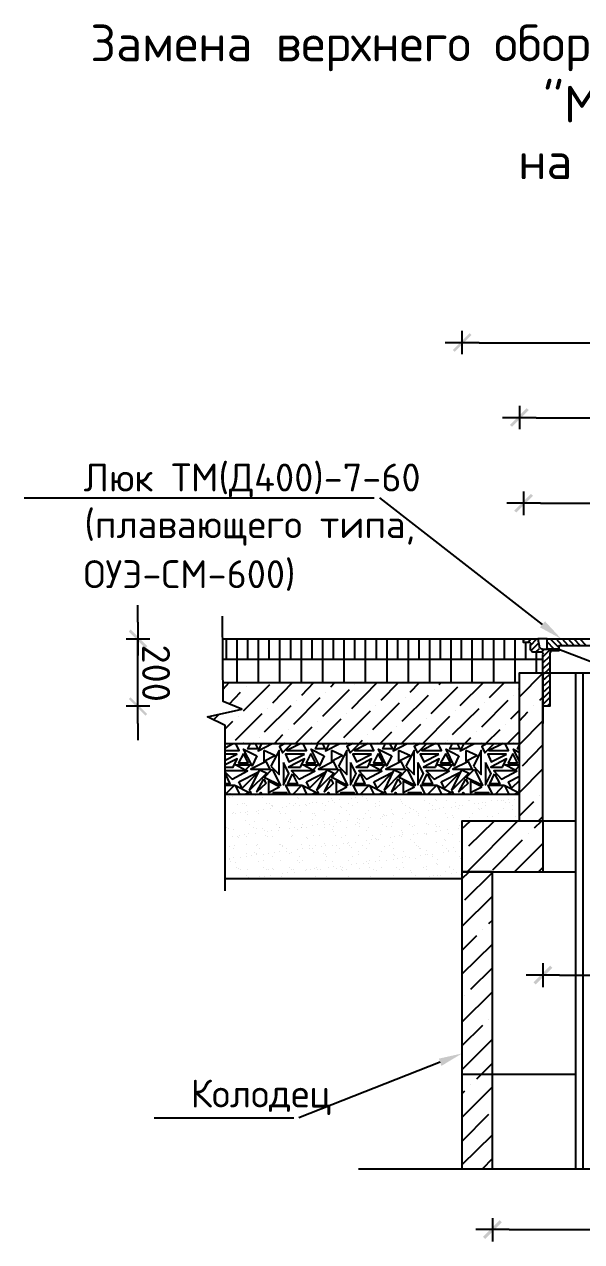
# Model space of a CAD drawing. Extents: x 8646 to 18206, y -17605 to -192.
# Drawn here: x 11402.3 to 11457.5, y -8126.9 to -8006.6 of the extents above; entities that cross this region are included whole.
import ezdxf

# ---------------------------------------------------------------- set-up
doc = ezdxf.new("R2010")
doc.units = 0
for name, color, linetype in [('PDF__0', 7, 'CONTINUOUS'), ('PDF__КОНСТРУКЦИЯ_КОЛОДЦА', 7, 'CONTINUOUS'), ('PDF__ПОС', 7, 'CONTINUOUS'), ('PDF__ПРОЕКТ', 7, 'CONTINUOUS'), ('PDF__ТЕКСТ', 7, 'CONTINUOUS'), ('PDF__УСИЛЕНИЕ', 7, 'CONTINUOUS')]:
    doc.layers.add(name, color=color, linetype=linetype)
doc.styles.add('PDF_ISOCPEUR', font='isocpeur.ttf')

msp = doc.modelspace()

# ---------------------------------------------------------------- linework, layer by layer
at = {"layer": 'PDF__0', "linetype": 'CONTINUOUS'}
for points in [[(11445.625, -8036.842), (11445.625, -8039.173)], [(11447.321, -8038.029), (11443.973, -8038.029)], [(11451.304, -8044.258), (11451.304, -8046.589)], [(11452.957, -8045.445), (11449.651, -8045.445)], [(11451.728, -8052.734), (11451.728, -8055.065)], [(11453.381, -8053.878), (11450.075, -8053.878)], [(11413.545, -8065.66), (11413.545, -8068.965)], [(11412.401, -8067.312), (11414.731, -8067.312)], [(11421.936, -8067.312), (11451.728, -8067.312)], [(11422.317, -8069.304), (11422.317, -8067.312)], [(11423.377, -8069.304), (11423.377, -8067.312)], [(11424.436, -8069.304), (11424.436, -8067.312)], [(11425.496, -8069.304), (11425.496, -8067.312)], [(11426.555, -8069.304), (11426.555, -8067.312)], [(11427.614, -8069.304), (11427.614, -8067.312)], [(11428.674, -8069.304), (11428.674, -8067.312)], [(11429.733, -8069.304), (11429.733, -8067.312)], [(11430.793, -8069.304), (11430.793, -8067.312)], [(11431.852, -8069.304), (11431.852, -8067.312)], [(11432.912, -8069.304), (11432.912, -8067.312)], [(11433.971, -8069.304), (11433.971, -8067.312)], [(11435.031, -8069.304), (11435.031, -8067.312)], [(11436.09, -8069.304), (11436.09, -8067.312)], [(11437.15, -8069.304), (11437.15, -8067.312)], [(11438.209, -8069.304), (11438.209, -8067.312)], [(11439.269, -8069.304), (11439.269, -8067.312)], [(11440.328, -8069.304), (11440.328, -8067.312)], [(11441.388, -8069.304), (11441.388, -8067.312)], [(11442.447, -8069.304), (11442.447, -8067.312)], [(11443.506, -8069.304), (11443.506, -8067.312)], [(11444.566, -8069.304), (11444.566, -8067.312)], [(11445.583, -8069.304), (11445.583, -8067.312)], [(11446.642, -8069.304), (11446.642, -8067.312)], [(11447.702, -8069.304), (11447.702, -8067.312)], [(11448.761, -8069.304), (11448.761, -8067.312)], [(11449.821, -8069.304), (11449.821, -8067.312)], [(11450.88, -8069.304), (11450.88, -8067.312)], [(11451.94, -8069.304), (11451.94, -8067.651)], [(11452.999, -8069.304), (11452.999, -8068.626)], [(11421.936, -8069.304), (11453.635, -8069.304)], [(11413.545, -8075.661), (11413.545, -8072.313)], [(11421.978, -8072.271), (11422.571, -8071.635)], [(11421.978, -8071.635), (11451.304, -8071.635)], [(11424.012, -8074.432), (11426.597, -8071.805)], [(11424.267, -8072.059), (11424.267, -8072.059)], [(11426.894, -8073.627), (11428.843, -8071.635)], [(11429.776, -8072.864), (11430.962, -8071.635)], [(11431.852, -8074.941), (11434.48, -8072.313)], [(11432.658, -8072.059), (11433.039, -8071.635)], [(11434.734, -8074.178), (11437.234, -8071.635)], [(11434.988, -8071.805), (11434.988, -8071.805)], [(11437.616, -8073.373), (11439.353, -8071.635)], [(11440.498, -8072.567), (11441.43, -8071.635)], [(11442.574, -8074.686), (11445.202, -8072.059)], [(11442.871, -8072.313), (11442.871, -8072.313)], [(11443.379, -8071.805), (11443.549, -8071.635)], [(11445.456, -8073.881), (11447.744, -8071.635)], [(11448.338, -8073.118), (11449.821, -8071.635)], [(11451.219, -8072.313), (11451.304, -8072.271)], [(11422.571, -8073.754), (11423.716, -8072.567)], [(11428.971, -8075.746), (11431.598, -8073.118)], [(11429.225, -8073.373), (11429.225, -8073.373)], [(11432.107, -8072.567), (11432.107, -8072.567)], [(11436.811, -8076.254), (11439.438, -8073.627)], [(11439.692, -8075.449), (11442.32, -8072.864)], [(11439.989, -8073.118), (11439.989, -8073.118)], [(11447.575, -8076), (11450.202, -8073.373)], [(11447.829, -8073.627), (11447.829, -8073.627)], [(11450.711, -8072.864), (11450.711, -8072.864)], [(11414.731, -8073.966), (11412.401, -8073.966)], [(11421.131, -8075.195), (11421.554, -8074.771)], [(11423.207, -8077.314), (11425.835, -8074.686)], [(11426.089, -8076.509), (11428.716, -8073.881)], [(11426.343, -8074.178), (11426.343, -8074.178)], [(11433.929, -8077.06), (11436.556, -8074.432)], [(11434.226, -8074.686), (11434.226, -8074.686)], [(11437.107, -8073.881), (11437.107, -8073.881)], [(11444.693, -8076.763), (11447.321, -8074.178)], [(11444.947, -8074.432), (11444.947, -8074.432)], [(11450.457, -8075.195), (11451.304, -8074.347)], [(11422.19, -8076.212), (11422.953, -8075.449)], [(11423.461, -8074.941), (11423.461, -8074.941)], [(11429.14, -8077.653), (11430.793, -8076)], [(11431.259, -8077.653), (11433.675, -8075.195)], [(11431.344, -8075.449), (11431.344, -8075.449)], [(11439.184, -8076), (11439.184, -8076)], [(11439.65, -8077.653), (11441.557, -8075.746)], [(11441.811, -8077.568), (11444.439, -8074.941)], [(11442.066, -8075.195), (11442.066, -8075.195)], [(11449.948, -8075.746), (11449.948, -8075.746)], [(11425.58, -8077.06), (11425.58, -8077.06)], [(11427.064, -8077.653), (11427.911, -8076.763)], [(11428.462, -8076.254), (11428.462, -8076.254)], [(11435.455, -8077.653), (11435.794, -8077.314)], [(11436.302, -8076.763), (11436.302, -8076.763)], [(11437.531, -8077.653), (11438.675, -8076.509)], [(11444.185, -8077.314), (11444.185, -8077.314)], [(11445.922, -8077.653), (11446.515, -8077.06)], [(11447.066, -8076.509), (11447.066, -8076.509)], [(11447.999, -8077.653), (11449.397, -8076.254)], [(11450.118, -8077.653), (11451.304, -8076.466)], [(11422.19, -8077.653), (11451.304, -8077.653)], [(11424.945, -8077.653), (11425.029, -8077.568)], [(11433.42, -8077.568), (11433.42, -8077.568)], [(11422.19, -8082.653), (11451.304, -8082.653)], [(11422.19, -8091.002), (11445.625, -8091.002)], [(11453.635, -8099.351), (11453.635, -8101.724)], [(11455.288, -8100.537), (11451.982, -8100.537)], [(11448.634, -8124.566), (11448.634, -8126.897)], [(11450.287, -8125.71), (11446.982, -8125.71)]]:
    msp.add_lwpolyline(points, dxfattribs=at)
for points in [[(11446.388, -8037.096), (11444.905, -8038.919), (11444.735, -8038.749)], [(11446.558, -8037.266), (11446.388, -8037.096), (11444.905, -8038.919)], [(11452.025, -8044.513), (11450.584, -8046.335), (11450.372, -8046.165)], [(11452.236, -8044.682), (11452.025, -8044.513), (11450.584, -8046.335)], [(11452.448, -8052.988), (11451.007, -8054.811), (11450.796, -8054.641)], [(11452.66, -8053.158), (11452.448, -8052.988), (11451.007, -8054.811)], [(11412.824, -8066.38), (11412.655, -8066.592), (11414.477, -8068.033)], [(11412.655, -8066.592), (11414.477, -8068.033), (11414.308, -8068.245)], [(11414.477, -8074.729), (11412.655, -8073.245), (11412.824, -8073.076)], [(11414.308, -8074.898), (11414.477, -8074.729), (11412.655, -8073.245)], [(11454.355, -8099.605), (11452.915, -8101.47), (11452.703, -8101.258)], [(11454.567, -8099.817), (11454.355, -8099.605), (11452.915, -8101.47)], [(11449.355, -8124.778), (11447.914, -8126.643), (11447.702, -8126.431)], [(11449.567, -8124.99), (11449.355, -8124.778), (11447.914, -8126.643)]]:
    msp.add_solid(points, dxfattribs=at)
at = {"layer": 'PDF__КОНСТРУКЦИЯ_КОЛОДЦА', "linetype": 'CONTINUOUS'}
msp.add_lwpolyline([(11422.19, -8092.231), (11422.19, -8075.873), (11420.452, -8075.025), (11423.843, -8074.263), (11421.978, -8073.5), (11421.936, -8065.066)], dxfattribs=at)
at = {"layer": 'PDF__ПОС', "linetype": 'CONTINUOUS'}
for points in [[(11422.19, -8078.331), (11423.588, -8078.331), (11423.249, -8077.653)], [(11422.19, -8078.077), (11422.995, -8077.653)], [(11424.055, -8077.653), (11424.012, -8077.695), (11423.928, -8077.653)], [(11425.156, -8077.653), (11425.411, -8078.161), (11424.436, -8078.161), (11424.69, -8077.653)], [(11425.792, -8077.653), (11425.453, -8078.373), (11426.852, -8077.653)], [(11427.614, -8077.653), (11427.53, -8077.695), (11427.487, -8077.653)], [(11428.123, -8077.653), (11427.572, -8077.949), (11427.869, -8078.585), (11428.801, -8077.653)], [(11429.691, -8077.653), (11428.293, -8078.331), (11430.242, -8078.331), (11429.903, -8077.653)], [(11430.75, -8077.653), (11430.666, -8077.695), (11430.623, -8077.653)], [(11431.81, -8077.653), (11432.064, -8078.161), (11431.132, -8078.161), (11431.386, -8077.653)], [(11432.488, -8077.653), (11432.107, -8078.373), (11433.547, -8077.653)], [(11434.268, -8077.653), (11434.183, -8077.695), (11434.141, -8077.653)], [(11434.819, -8077.653), (11434.226, -8077.949), (11434.565, -8078.585), (11435.497, -8077.653)], [(11436.344, -8077.653), (11434.988, -8078.331), (11436.895, -8078.331), (11436.556, -8077.653)], [(11437.404, -8077.653), (11437.362, -8077.695), (11437.277, -8077.653)], [(11438.463, -8077.653), (11438.76, -8078.161), (11437.785, -8078.161), (11438.04, -8077.653)], [(11439.141, -8077.653), (11438.802, -8078.373), (11440.201, -8077.653)], [(11440.964, -8077.653), (11440.879, -8077.695), (11440.837, -8077.653)], [(11441.472, -8077.653), (11440.879, -8077.949), (11441.218, -8078.585), (11442.15, -8077.653)], [(11442.998, -8077.653), (11441.642, -8078.331), (11443.591, -8078.331), (11443.252, -8077.653)], [(11444.057, -8077.653), (11444.015, -8077.695), (11443.973, -8077.653)], [(11445.159, -8077.653), (11445.414, -8078.161), (11444.439, -8078.161), (11444.693, -8077.653)], [(11445.795, -8077.653), (11445.456, -8078.373), (11446.854, -8077.653)], [(11447.617, -8077.653), (11447.532, -8077.695), (11447.49, -8077.653)], [(11448.126, -8077.653), (11447.575, -8077.949), (11447.871, -8078.585), (11448.804, -8077.653)], [(11449.694, -8077.653), (11448.295, -8078.331), (11450.245, -8078.331), (11449.906, -8077.653)], [(11450.753, -8077.653), (11450.668, -8077.695), (11450.626, -8077.653)], [(11451.304, -8079.433), (11450.711, -8078.204), (11451.304, -8078.543)], [(11451.304, -8078.161), (11451.135, -8078.161), (11451.304, -8077.78)], [(11422.19, -8079.306), (11423.334, -8078.712), (11422.19, -8078.712)], [(11422.19, -8079.984), (11422.995, -8079.984), (11423.377, -8079.178), (11422.19, -8079.772)], [(11422.19, -8080.492), (11422.868, -8081.17), (11424.394, -8080.365), (11422.19, -8080.365)], [(11422.19, -8080.704), (11422.19, -8080.662), (11422.656, -8081.636), (11422.19, -8081.636)], [(11451.304, -8079.814), (11450.88, -8080.28), (11449.863, -8079.772), (11451.304, -8079.772)], [(11451.304, -8081.297), (11450.541, -8082.06), (11450.245, -8081.425), (11451.304, -8080.874)], [(11422.19, -8081.764), (11423.122, -8081.764), (11422.232, -8082.653)], [(11423.631, -8082.653), (11423.207, -8081.806), (11424.563, -8082.484), (11424.224, -8082.653)], [(11428.632, -8082.653), (11428.208, -8081.764), (11429.776, -8081.764), (11428.928, -8082.653)], [(11430.284, -8082.653), (11429.861, -8081.806), (11431.217, -8082.484), (11430.878, -8082.653)], [(11435.327, -8082.653), (11434.861, -8081.764), (11436.429, -8081.764), (11435.582, -8082.653)], [(11436.938, -8082.653), (11436.514, -8081.806), (11437.87, -8082.484), (11437.531, -8082.653)], [(11441.981, -8082.653), (11441.557, -8081.764), (11443.125, -8081.764), (11442.235, -8082.653)], [(11443.634, -8082.653), (11443.21, -8081.806), (11444.566, -8082.484), (11444.227, -8082.653)], [(11448.634, -8082.653), (11448.21, -8081.764), (11449.779, -8081.764), (11448.931, -8082.653)], [(11450.287, -8082.653), (11449.863, -8081.806), (11451.219, -8082.484), (11450.88, -8082.653)], [(11422.656, -8082.653), (11422.656, -8082.653)], [(11422.699, -8082.653), (11422.656, -8082.653)], [(11424.394, -8082.653), (11424.648, -8082.399), (11424.775, -8082.653)], [(11425.623, -8082.653), (11425.707, -8082.484), (11425.792, -8082.653)], [(11428.123, -8082.653), (11428.293, -8082.526), (11426.936, -8082.526), (11427.064, -8082.653)], [(11429.352, -8082.653), (11429.352, -8082.653)], [(11429.352, -8082.653), (11429.352, -8082.653)], [(11431.09, -8082.653), (11431.344, -8082.399), (11431.429, -8082.653)], [(11432.318, -8082.653), (11432.403, -8082.484), (11432.488, -8082.653)], [(11434.819, -8082.653), (11434.946, -8082.526), (11433.632, -8082.526), (11433.759, -8082.653)], [(11436.005, -8082.653), (11436.005, -8082.653)], [(11436.005, -8082.653), (11436.005, -8082.653)], [(11437.743, -8082.653), (11437.997, -8082.399), (11438.124, -8082.653)], [(11438.972, -8082.653), (11439.057, -8082.484), (11439.141, -8082.653)], [(11441.472, -8082.653), (11441.599, -8082.526), (11440.286, -8082.526), (11440.413, -8082.653)], [(11442.659, -8082.653), (11442.701, -8082.653)], [(11442.701, -8082.653), (11442.701, -8082.653)], [(11444.396, -8082.653), (11444.651, -8082.399), (11444.778, -8082.653)], [(11445.668, -8082.653), (11445.753, -8082.484), (11445.837, -8082.653)], [(11448.126, -8082.653), (11448.295, -8082.526), (11446.939, -8082.526), (11447.066, -8082.653)], [(11449.355, -8082.653), (11449.355, -8082.653)], [(11449.355, -8082.653), (11449.355, -8082.653)], [(11451.092, -8082.653), (11451.304, -8082.442)]]:
    msp.add_lwpolyline(points, dxfattribs=at)
for points in [[(11425.326, -8078.882), (11424.86, -8079.856), (11424.012, -8078.204)], [(11426.004, -8078.331), (11426.004, -8079.39), (11427.106, -8078.839)], [(11426.725, -8079.899), (11427.53, -8080.704), (11427.53, -8078.331)], [(11431.979, -8078.882), (11431.513, -8079.856), (11430.708, -8078.204)], [(11432.7, -8078.331), (11432.7, -8079.39), (11433.759, -8078.839)], [(11433.42, -8079.899), (11434.226, -8080.704), (11434.226, -8078.331)], [(11438.675, -8078.882), (11438.167, -8079.856), (11437.362, -8078.204)], [(11439.353, -8078.331), (11439.353, -8079.39), (11440.455, -8078.839)], [(11440.074, -8079.899), (11440.879, -8080.704), (11440.879, -8078.331)], [(11445.329, -8078.882), (11444.863, -8079.856), (11444.057, -8078.204)], [(11446.007, -8078.331), (11446.007, -8079.39), (11447.109, -8078.839)], [(11446.77, -8079.899), (11447.532, -8080.704), (11447.532, -8078.331)], [(11424.012, -8078.628), (11423.504, -8079.56), (11424.478, -8079.56)], [(11426.258, -8079.433), (11424.733, -8080.196), (11426.64, -8080.196)], [(11427.953, -8079.517), (11427.953, -8081.721), (11428.504, -8080.619)], [(11430.03, -8078.712), (11428.165, -8078.712), (11428.504, -8079.475)], [(11429.649, -8079.984), (11430.03, -8079.178), (11428.462, -8079.984)], [(11430.666, -8078.628), (11430.2, -8079.56), (11431.132, -8079.56)], [(11432.912, -8079.433), (11431.429, -8080.196), (11433.293, -8080.196)], [(11434.607, -8079.517), (11434.607, -8081.721), (11435.158, -8080.619)], [(11436.683, -8078.712), (11434.819, -8078.712), (11435.2, -8079.475)], [(11436.302, -8079.984), (11436.683, -8079.178), (11435.158, -8079.984)], [(11437.319, -8078.628), (11436.853, -8079.56), (11437.828, -8079.56)], [(11439.608, -8079.433), (11438.082, -8080.196), (11439.989, -8080.196)], [(11441.26, -8079.517), (11441.26, -8081.721), (11441.811, -8080.619)], [(11443.337, -8078.712), (11441.472, -8078.712), (11441.854, -8079.475)], [(11442.998, -8079.984), (11443.379, -8079.178), (11441.811, -8079.984)], [(11444.015, -8078.628), (11443.506, -8079.56), (11444.481, -8079.56)], [(11446.261, -8079.433), (11444.735, -8080.196), (11446.642, -8080.196)], [(11447.956, -8079.517), (11447.956, -8081.721), (11448.507, -8080.619)], [(11450.033, -8078.712), (11448.168, -8078.712), (11448.507, -8079.475)], [(11449.651, -8079.984), (11450.033, -8079.178), (11448.465, -8079.984)], [(11450.668, -8078.628), (11450.202, -8079.56), (11451.135, -8079.56)], [(11424.69, -8079.772), (11424.182, -8080.28), (11423.207, -8079.772)], [(11423.546, -8081.425), (11425.496, -8080.45), (11423.885, -8082.06)], [(11425.623, -8080.238), (11426.301, -8080.577), (11424.606, -8082.272)], [(11426.852, -8080.196), (11427.657, -8081.806), (11426.046, -8081.001)], [(11428.843, -8080.662), (11429.352, -8081.636), (11428.377, -8081.636)], [(11431.09, -8080.365), (11428.759, -8080.365), (11429.522, -8081.17)], [(11431.344, -8079.772), (11430.878, -8080.28), (11429.861, -8079.772)], [(11430.242, -8081.425), (11432.149, -8080.45), (11430.539, -8082.06)], [(11432.276, -8080.238), (11432.954, -8080.577), (11431.259, -8082.272)], [(11433.505, -8080.196), (11434.31, -8081.806), (11432.742, -8081.001)], [(11435.539, -8080.662), (11436.005, -8081.636), (11435.031, -8081.636)], [(11437.743, -8080.365), (11435.412, -8080.365), (11436.175, -8081.17)], [(11437.997, -8079.772), (11437.531, -8080.28), (11436.556, -8079.772)], [(11436.895, -8081.425), (11438.802, -8080.45), (11437.234, -8082.06)], [(11438.93, -8080.238), (11439.608, -8080.577), (11437.955, -8082.272)], [(11440.201, -8080.196), (11441.006, -8081.806), (11439.396, -8081.001)], [(11442.193, -8080.662), (11442.701, -8081.636), (11441.727, -8081.636)], [(11444.396, -8080.365), (11442.066, -8080.365), (11442.871, -8081.17)], [(11444.693, -8079.772), (11444.185, -8080.28), (11443.21, -8079.772)], [(11443.549, -8081.425), (11445.498, -8080.45), (11443.888, -8082.06)], [(11445.625, -8080.238), (11446.303, -8080.577), (11444.608, -8082.272)], [(11446.854, -8080.196), (11447.66, -8081.806), (11446.049, -8081.001)], [(11448.846, -8080.662), (11449.355, -8081.636), (11448.38, -8081.636)], [(11451.092, -8080.365), (11448.761, -8080.365), (11449.524, -8081.17)], [(11426.004, -8081.128), (11426.216, -8081.594), (11425.326, -8082.442)], [(11427.572, -8081.933), (11426.47, -8081.382), (11426.47, -8082.484)], [(11432.658, -8081.128), (11432.869, -8081.594), (11432.022, -8082.442)], [(11434.226, -8081.933), (11433.166, -8081.382), (11433.166, -8082.484)], [(11439.311, -8081.128), (11439.565, -8081.594), (11438.675, -8082.442)], [(11440.921, -8081.933), (11439.82, -8081.382), (11439.82, -8082.484)], [(11446.007, -8081.128), (11446.219, -8081.594), (11445.329, -8082.442)], [(11447.575, -8081.933), (11446.473, -8081.382), (11446.473, -8082.484)], [(11451.304, -8082.23), (11451.262, -8082.272)]]:
    msp.add_lwpolyline(points, close=True, dxfattribs=at)
at = {"layer": 'PDF__ПРОЕКТ', "linetype": 'CONTINUOUS'}
for points in [[(11423.377, -8071.635), (11423.377, -8069.304)], [(11425.496, -8071.635), (11425.496, -8069.304)], [(11427.614, -8071.635), (11427.614, -8069.304)], [(11429.733, -8071.635), (11429.733, -8069.304)], [(11431.852, -8071.635), (11431.852, -8069.304)], [(11433.971, -8071.635), (11433.971, -8069.304)], [(11436.09, -8071.635), (11436.09, -8069.304)], [(11438.209, -8071.635), (11438.209, -8069.304)], [(11440.328, -8071.635), (11440.328, -8069.304)], [(11442.447, -8071.635), (11442.447, -8069.304)], [(11444.566, -8071.635), (11444.566, -8069.304)], [(11446.642, -8071.635), (11446.642, -8069.304)], [(11448.761, -8071.635), (11448.761, -8069.304)], [(11450.88, -8071.635), (11450.88, -8069.304)], [(11452.999, -8070.66), (11452.999, -8069.304)], [(11422.487, -8082.908), (11422.487, -8082.908)], [(11422.614, -8083.035), (11422.614, -8083.035)], [(11422.953, -8082.865), (11422.953, -8082.865)], [(11425.241, -8082.781), (11425.241, -8082.781)], [(11425.919, -8082.95), (11425.919, -8082.95)], [(11427.445, -8082.738), (11427.445, -8082.738)], [(11429.31, -8082.993), (11429.31, -8082.993)], [(11429.437, -8083.12), (11429.437, -8083.12)], [(11429.606, -8082.738), (11429.606, -8082.738)], [(11431.895, -8082.653), (11431.895, -8082.653)], [(11432.742, -8083.077), (11432.742, -8083.077)], [(11432.827, -8083.289), (11432.827, -8083.289)], [(11433.505, -8083.204), (11433.505, -8083.204)], [(11434.649, -8083.077), (11434.649, -8083.077)], [(11435.115, -8082.993), (11435.115, -8082.993)], [(11435.794, -8082.908), (11435.794, -8082.908)], [(11436.133, -8083.12), (11436.133, -8083.12)], [(11436.26, -8083.247), (11436.26, -8083.247)], [(11436.302, -8082.653), (11436.302, -8082.653)], [(11436.938, -8082.738), (11436.938, -8082.738)], [(11437.404, -8082.696), (11437.404, -8082.696)], [(11439.565, -8083.162), (11439.565, -8083.162)], [(11441.938, -8083.332), (11441.938, -8083.332)], [(11442.956, -8083.204), (11442.956, -8083.204)], [(11443.125, -8083.332), (11443.125, -8083.332)], [(11444.142, -8083.289), (11444.142, -8083.289)], [(11446.303, -8083.332), (11446.303, -8083.332)], [(11446.388, -8083.289), (11446.388, -8083.289)], [(11448.592, -8083.247), (11448.592, -8083.247)], [(11449.143, -8083.332), (11449.143, -8083.332)], [(11449.567, -8083.289), (11449.567, -8083.289)], [(11449.779, -8083.289), (11449.779, -8083.289)], [(11450.245, -8083.204), (11450.245, -8083.204)], [(11450.838, -8083.204), (11450.838, -8083.204)], [(11422.995, -8084.476), (11422.995, -8084.476)], [(11423.377, -8083.713), (11423.377, -8083.713)], [(11423.716, -8084.518), (11423.716, -8084.518)], [(11423.885, -8083.543), (11423.885, -8083.543)], [(11424.139, -8083.628), (11424.139, -8083.628)], [(11424.182, -8084.476), (11424.182, -8084.476)], [(11424.267, -8083.798), (11424.267, -8083.798)], [(11424.394, -8084.391), (11424.394, -8084.391)], [(11425.284, -8084.391), (11425.284, -8084.391)], [(11425.538, -8084.264), (11425.538, -8084.264)], [(11426.004, -8084.222), (11426.004, -8084.222)], [(11426.301, -8083.628), (11426.301, -8083.628)], [(11426.555, -8083.543), (11426.555, -8083.543)], [(11426.682, -8084.094), (11426.682, -8084.094)], [(11426.767, -8083.755), (11426.767, -8083.755)], [(11426.894, -8083.798), (11426.894, -8083.798)], [(11426.894, -8083.882), (11426.894, -8083.882)], [(11427.53, -8084.391), (11427.53, -8084.391)], [(11427.826, -8083.967), (11427.826, -8083.967)], [(11428.25, -8083.882), (11428.25, -8083.882)], [(11428.589, -8083.543), (11428.589, -8083.543)], [(11428.971, -8083.798), (11428.971, -8083.798)], [(11429.182, -8083.543), (11429.182, -8083.543)], [(11429.522, -8083.798), (11429.522, -8083.798)], [(11429.691, -8084.391), (11429.691, -8084.391)], [(11430.115, -8083.671), (11430.115, -8083.671)], [(11430.2, -8083.798), (11430.2, -8083.798)], [(11430.539, -8083.586), (11430.539, -8083.586)], [(11430.835, -8083.501), (11430.835, -8083.501)], [(11431.217, -8083.501), (11431.217, -8083.501)], [(11431.81, -8083.543), (11431.81, -8083.543)], [(11431.979, -8084.306), (11431.979, -8084.306)], [(11432.149, -8083.755), (11432.149, -8083.755)], [(11432.403, -8083.374), (11432.403, -8083.374)], [(11432.997, -8083.501), (11432.997, -8083.501)], [(11433.59, -8083.84), (11433.59, -8083.84)], [(11433.717, -8083.967), (11433.717, -8083.967)], [(11434.183, -8084.264), (11434.183, -8084.264)], [(11434.437, -8083.543), (11434.437, -8083.543)], [(11434.819, -8083.755), (11434.819, -8083.755)], [(11435.285, -8083.459), (11435.285, -8083.459)], [(11436.344, -8084.306), (11436.344, -8084.306)], [(11437.023, -8083.925), (11437.023, -8083.925)], [(11437.065, -8083.543), (11437.065, -8083.543)], [(11437.446, -8083.755), (11437.446, -8083.755)], [(11437.489, -8083.416), (11437.489, -8083.416)], [(11438.633, -8084.222), (11438.633, -8084.222)], [(11439.65, -8083.416), (11439.65, -8083.416)], [(11439.735, -8083.543), (11439.735, -8083.543)], [(11440.074, -8083.755), (11440.074, -8083.755)], [(11440.413, -8083.967), (11440.413, -8083.967)], [(11440.455, -8084.476), (11440.455, -8084.476)], [(11440.54, -8084.094), (11440.54, -8084.094)], [(11440.837, -8084.179), (11440.837, -8084.179)], [(11441.133, -8084.391), (11441.133, -8084.391)], [(11442.277, -8084.264), (11442.277, -8084.264)], [(11442.362, -8083.543), (11442.362, -8083.543)], [(11442.701, -8083.755), (11442.701, -8083.755)], [(11442.744, -8084.179), (11442.744, -8084.179)], [(11442.998, -8084.179), (11442.998, -8084.179)], [(11443.422, -8084.094), (11443.422, -8084.094)], [(11443.845, -8084.01), (11443.845, -8084.01)], [(11444.566, -8083.967), (11444.566, -8083.967)], [(11444.99, -8083.501), (11444.99, -8083.501)], [(11444.99, -8083.882), (11444.99, -8083.882)], [(11445.286, -8084.094), (11445.286, -8084.094)], [(11445.371, -8083.755), (11445.371, -8083.755)], [(11445.71, -8083.798), (11445.71, -8083.798)], [(11446.854, -8083.628), (11446.854, -8083.628)], [(11447.236, -8084.052), (11447.236, -8084.052)], [(11447.278, -8083.586), (11447.278, -8083.586)], [(11447.405, -8084.179), (11447.405, -8084.179)], [(11447.532, -8084.094), (11447.532, -8084.094)], [(11447.617, -8083.501), (11447.617, -8083.501)], [(11447.956, -8083.501), (11447.956, -8083.501)], [(11447.999, -8083.755), (11447.999, -8083.755)], [(11449.694, -8084.094), (11449.694, -8084.094)], [(11449.948, -8083.459), (11449.948, -8083.459)], [(11450.287, -8083.501), (11450.287, -8083.501)], [(11450.626, -8083.755), (11450.626, -8083.755)], [(11450.668, -8084.137), (11450.668, -8084.137)], [(11422.91, -8084.603), (11422.91, -8084.603)], [(11423.249, -8084.561), (11423.249, -8084.561)], [(11424.182, -8085.239), (11424.182, -8085.239)], [(11424.351, -8084.645), (11424.351, -8084.645)], [(11424.563, -8085.662), (11424.563, -8085.662)], [(11425.114, -8085.323), (11425.114, -8085.323)], [(11425.538, -8084.603), (11425.538, -8084.603)], [(11426.385, -8085.239), (11426.385, -8085.239)], [(11427.233, -8085.662), (11427.233, -8085.662)], [(11427.657, -8084.561), (11427.657, -8084.561)], [(11428.165, -8084.603), (11428.165, -8084.603)], [(11428.504, -8085.323), (11428.504, -8085.323)], [(11428.632, -8085.493), (11428.632, -8085.493)], [(11428.674, -8085.154), (11428.674, -8085.154)], [(11429.861, -8085.662), (11429.861, -8085.662)], [(11430.835, -8084.603), (11430.835, -8084.603)], [(11430.878, -8085.154), (11430.878, -8085.154)], [(11430.878, -8085.747), (11430.878, -8085.747)], [(11431.047, -8084.603), (11431.047, -8084.603)], [(11431.174, -8084.73), (11431.174, -8084.73)], [(11431.344, -8085.705), (11431.344, -8085.705)], [(11431.937, -8085.408), (11431.937, -8085.408)], [(11432.022, -8085.62), (11432.022, -8085.62)], [(11432.488, -8085.662), (11432.488, -8085.662)], [(11433.039, -8085.154), (11433.039, -8085.154)], [(11433.166, -8085.45), (11433.166, -8085.45)], [(11433.463, -8084.603), (11433.463, -8084.603)], [(11433.59, -8085.408), (11433.59, -8085.408)], [(11434.31, -8085.281), (11434.31, -8085.281)], [(11434.48, -8084.645), (11434.48, -8084.645)], [(11435.115, -8085.662), (11435.115, -8085.662)], [(11435.327, -8085.069), (11435.327, -8085.069)], [(11435.327, -8085.45), (11435.327, -8085.45)], [(11435.455, -8085.154), (11435.455, -8085.154)], [(11435.455, -8085.578), (11435.455, -8085.578)], [(11435.878, -8085.069), (11435.878, -8085.069)], [(11436.09, -8084.603), (11436.09, -8084.603)], [(11436.556, -8084.984), (11436.556, -8084.984)], [(11437.531, -8085.027), (11437.531, -8085.027)], [(11437.743, -8084.857), (11437.743, -8084.857)], [(11437.785, -8085.662), (11437.785, -8085.662)], [(11437.87, -8084.688), (11437.87, -8084.688)], [(11437.997, -8084.815), (11437.997, -8084.815)], [(11438.167, -8084.772), (11438.167, -8084.772)], [(11438.718, -8084.603), (11438.718, -8084.603)], [(11438.76, -8085.493), (11438.76, -8085.493)], [(11438.845, -8084.688), (11438.845, -8084.688)], [(11439.692, -8085.069), (11439.692, -8085.069)], [(11439.989, -8084.561), (11439.989, -8084.561)], [(11440.413, -8085.662), (11440.413, -8085.662)], [(11441.303, -8084.772), (11441.303, -8084.772)], [(11441.345, -8084.561), (11441.345, -8084.561)], [(11441.981, -8084.984), (11441.981, -8084.984)], [(11442.15, -8085.535), (11442.15, -8085.535)], [(11442.277, -8085.662), (11442.277, -8085.662)], [(11443.04, -8085.662), (11443.04, -8085.662)], [(11444.015, -8084.561), (11444.015, -8084.561)], [(11444.227, -8084.942), (11444.227, -8084.942)], [(11444.693, -8084.815), (11444.693, -8084.815)], [(11444.82, -8084.942), (11444.82, -8084.942)], [(11445.371, -8085.747), (11445.371, -8085.747)], [(11445.583, -8085.62), (11445.583, -8085.62)], [(11446.388, -8084.942), (11446.388, -8084.942)], [(11446.642, -8084.561), (11446.642, -8084.561)], [(11448.126, -8084.857), (11448.126, -8084.857)], [(11448.677, -8084.857), (11448.677, -8084.857)], [(11449.27, -8084.561), (11449.27, -8084.561)], [(11450.88, -8084.857), (11450.88, -8084.857)], [(11451.05, -8085.281), (11451.05, -8085.281)], [(11422.19, -8086.891), (11422.19, -8086.891)], [(11422.317, -8085.917), (11422.317, -8085.917)], [(11422.529, -8086.044), (11422.529, -8086.044)], [(11422.91, -8086.807), (11422.91, -8086.807)], [(11423.038, -8086.129), (11423.038, -8086.129)], [(11423.377, -8086.807), (11423.377, -8086.807)], [(11423.588, -8086.722), (11423.588, -8086.722)], [(11424.055, -8086.637), (11424.055, -8086.637)], [(11424.267, -8086.891), (11424.267, -8086.891)], [(11424.478, -8086.595), (11424.478, -8086.595)], [(11424.945, -8085.917), (11424.945, -8085.917)], [(11425.199, -8086.51), (11425.199, -8086.51)], [(11425.326, -8086.044), (11425.326, -8086.044)], [(11425.919, -8086.086), (11425.919, -8086.086)], [(11426.089, -8086.213), (11426.089, -8086.213)], [(11426.216, -8086.722), (11426.216, -8086.722)], [(11426.343, -8086.34), (11426.343, -8086.34)], [(11426.428, -8086.891), (11426.428, -8086.891)], [(11426.767, -8086.298), (11426.767, -8086.298)], [(11426.852, -8086.891), (11426.852, -8086.891)], [(11427.445, -8086.213), (11427.445, -8086.213)], [(11427.572, -8085.917), (11427.572, -8085.917)], [(11427.572, -8086.001), (11427.572, -8086.001)], [(11428.589, -8086.044), (11428.589, -8086.044)], [(11428.716, -8086.807), (11428.716, -8086.807)], [(11428.843, -8086.722), (11428.843, -8086.722)], [(11429.055, -8086.001), (11429.055, -8086.001)], [(11429.394, -8086.129), (11429.394, -8086.129)], [(11429.733, -8085.917), (11429.733, -8085.917)], [(11429.733, -8086.001), (11429.733, -8086.001)], [(11430.2, -8085.917), (11430.2, -8085.917)], [(11430.2, -8086.934), (11430.2, -8086.934)], [(11430.92, -8086.764), (11430.92, -8086.764)], [(11431.513, -8086.722), (11431.513, -8086.722)], [(11432.022, -8085.917), (11432.022, -8085.917)], [(11432.785, -8086.171), (11432.785, -8086.171)], [(11432.869, -8085.874), (11432.869, -8085.874)], [(11432.912, -8086.34), (11432.912, -8086.34)], [(11433.081, -8086.764), (11433.081, -8086.764)], [(11434.141, -8086.722), (11434.141, -8086.722)], [(11434.226, -8085.917), (11434.226, -8085.917)], [(11435.37, -8086.722), (11435.37, -8086.722)], [(11435.497, -8085.874), (11435.497, -8085.874)], [(11436.217, -8086.256), (11436.217, -8086.256)], [(11436.387, -8085.917), (11436.387, -8085.917)], [(11436.768, -8086.722), (11436.768, -8086.722)], [(11437.573, -8086.679), (11437.573, -8086.679)], [(11438.124, -8085.874), (11438.124, -8085.874)], [(11438.506, -8086.934), (11438.506, -8086.934)], [(11438.675, -8085.832), (11438.675, -8085.832)], [(11438.93, -8086.891), (11438.93, -8086.891)], [(11439.396, -8086.722), (11439.396, -8086.722)], [(11439.608, -8086.298), (11439.608, -8086.298)], [(11439.65, -8086.807), (11439.65, -8086.807)], [(11439.735, -8086.425), (11439.735, -8086.425)], [(11439.777, -8086.679), (11439.777, -8086.679)], [(11440.752, -8085.874), (11440.752, -8085.874)], [(11440.794, -8086.637), (11440.794, -8086.637)], [(11440.921, -8085.79), (11440.921, -8085.79)], [(11441.218, -8086.595), (11441.218, -8086.595)], [(11441.896, -8086.51), (11441.896, -8086.51)], [(11442.066, -8086.595), (11442.066, -8086.595)], [(11442.066, -8086.679), (11442.066, -8086.679)], [(11443.04, -8086.34), (11443.04, -8086.34)], [(11443.083, -8085.832), (11443.083, -8085.832)], [(11443.083, -8086.34), (11443.083, -8086.34)], [(11443.379, -8085.874), (11443.379, -8085.874)], [(11443.506, -8086.298), (11443.506, -8086.298)], [(11444.185, -8086.171), (11444.185, -8086.171)], [(11444.269, -8086.552), (11444.269, -8086.552)], [(11444.693, -8086.679), (11444.693, -8086.679)], [(11445.329, -8086.044), (11445.329, -8086.044)], [(11422.614, -8087.824), (11422.614, -8087.824)], [(11422.995, -8088.036), (11422.995, -8088.036)], [(11423.122, -8087.739), (11423.122, -8087.739)], [(11423.546, -8086.976), (11423.546, -8086.976)], [(11424.267, -8087.654), (11424.267, -8087.654)], [(11425.284, -8087.781), (11425.284, -8087.781)], [(11425.411, -8087.654), (11425.411, -8087.654)], [(11425.623, -8088.036), (11425.623, -8088.036)], [(11427.614, -8087.654), (11427.614, -8087.654)], [(11427.657, -8087.654), (11427.657, -8087.654)], [(11427.826, -8087.824), (11427.826, -8087.824)], [(11427.911, -8087.781), (11427.911, -8087.781)], [(11428.25, -8088.036), (11428.25, -8088.036)], [(11429.394, -8088.12), (11429.394, -8088.12)], [(11429.776, -8087.654), (11429.776, -8087.654)], [(11429.818, -8088.078), (11429.818, -8088.078)], [(11430.369, -8087.061), (11430.369, -8087.061)], [(11430.539, -8087.781), (11430.539, -8087.781)], [(11430.539, -8087.993), (11430.539, -8087.993)], [(11430.878, -8088.036), (11430.878, -8088.036)], [(11431.132, -8087.739), (11431.132, -8087.739)], [(11431.683, -8087.824), (11431.683, -8087.824)], [(11432.064, -8087.569), (11432.064, -8087.569)], [(11432.107, -8087.781), (11432.107, -8087.781)], [(11432.785, -8087.697), (11432.785, -8087.697)], [(11433.166, -8087.781), (11433.166, -8087.781)], [(11433.547, -8087.993), (11433.547, -8087.993)], [(11433.675, -8086.976), (11433.675, -8086.976)], [(11433.929, -8087.527), (11433.929, -8087.527)], [(11434.268, -8087.527), (11434.268, -8087.527)], [(11434.395, -8087.485), (11434.395, -8087.485)], [(11434.48, -8087.781), (11434.48, -8087.781)], [(11434.649, -8087.908), (11434.649, -8087.908)], [(11435.073, -8087.4), (11435.073, -8087.4)], [(11435.794, -8087.781), (11435.794, -8087.781)], [(11436.175, -8087.993), (11436.175, -8087.993)], [(11436.217, -8087.23), (11436.217, -8087.23)], [(11436.472, -8087.569), (11436.472, -8087.569)], [(11436.683, -8087.188), (11436.683, -8087.188)], [(11437.065, -8087.018), (11437.065, -8087.018)], [(11437.192, -8087.188), (11437.192, -8087.188)], [(11437.362, -8087.103), (11437.362, -8087.103)], [(11437.955, -8087.824), (11437.955, -8087.824)], [(11438.463, -8087.781), (11438.463, -8087.781)], [(11438.76, -8087.485), (11438.76, -8087.485)], [(11438.802, -8087.993), (11438.802, -8087.993)], [(11440.498, -8087.103), (11440.498, -8087.103)], [(11440.964, -8087.442), (11440.964, -8087.442)], [(11441.091, -8087.781), (11441.091, -8087.781)], [(11441.345, -8087.866), (11441.345, -8087.866)], [(11441.43, -8087.993), (11441.43, -8087.993)], [(11441.472, -8088.036), (11441.472, -8088.036)], [(11443.125, -8087.442), (11443.125, -8087.442)], [(11443.718, -8087.781), (11443.718, -8087.781)], [(11443.888, -8087.146), (11443.888, -8087.146)], [(11444.015, -8087.273), (11444.015, -8087.273)], [(11444.1, -8087.993), (11444.1, -8087.993)], [(11444.778, -8087.951), (11444.778, -8087.951)], [(11445.414, -8087.358), (11445.414, -8087.358)], [(11422.571, -8089.053), (11422.571, -8089.053)], [(11422.571, -8089.137), (11422.571, -8089.137)], [(11422.741, -8089.307), (11422.741, -8089.307)], [(11422.995, -8088.968), (11422.995, -8088.968)], [(11423.673, -8088.883), (11423.673, -8088.883)], [(11424.267, -8088.841), (11424.267, -8088.841)], [(11424.309, -8088.502), (11424.309, -8088.502)], [(11424.817, -8088.756), (11424.817, -8088.756)], [(11425.114, -8088.417), (11425.114, -8088.417)], [(11425.284, -8088.544), (11425.284, -8088.544)], [(11425.284, -8088.671), (11425.284, -8088.671)], [(11425.453, -8089.307), (11425.453, -8089.307)], [(11425.962, -8088.587), (11425.962, -8088.587)], [(11426.004, -8089.222), (11426.004, -8089.222)], [(11426.47, -8088.502), (11426.47, -8088.502)], [(11426.894, -8088.841), (11426.894, -8088.841)], [(11427.106, -8088.459), (11427.106, -8088.459)], [(11427.53, -8088.375), (11427.53, -8088.375)], [(11427.657, -8089.265), (11427.657, -8089.265)], [(11428.25, -8088.29), (11428.25, -8088.29)], [(11428.547, -8088.502), (11428.547, -8088.502)], [(11428.759, -8088.417), (11428.759, -8088.417)], [(11429.394, -8089.265), (11429.394, -8089.265)], [(11429.564, -8088.841), (11429.564, -8088.841)], [(11429.818, -8089.265), (11429.818, -8089.265)], [(11430.962, -8088.417), (11430.962, -8088.417)], [(11431.937, -8088.502), (11431.937, -8088.502)], [(11432.107, -8088.671), (11432.107, -8088.671)], [(11432.107, -8089.18), (11432.107, -8089.18)], [(11432.191, -8088.841), (11432.191, -8088.841)], [(11432.827, -8089.349), (11432.827, -8089.349)], [(11433.124, -8088.417), (11433.124, -8088.417)], [(11434.353, -8089.18), (11434.353, -8089.18)], [(11434.819, -8088.841), (11434.819, -8088.841)], [(11435.412, -8088.332), (11435.412, -8088.332)], [(11435.412, -8088.587), (11435.412, -8088.587)], [(11436.217, -8089.349), (11436.217, -8089.349)], [(11436.514, -8089.18), (11436.514, -8089.18)], [(11437.023, -8089.307), (11437.023, -8089.307)], [(11437.446, -8088.841), (11437.446, -8088.841)], [(11437.446, -8089.265), (11437.446, -8089.265)], [(11437.658, -8088.29), (11437.658, -8088.29)], [(11438.124, -8089.18), (11438.124, -8089.18)], [(11438.802, -8088.629), (11438.802, -8088.629)], [(11438.802, -8089.095), (11438.802, -8089.095)], [(11438.93, -8088.756), (11438.93, -8088.756)], [(11439.269, -8089.01), (11439.269, -8089.01)], [(11439.735, -8088.968), (11439.735, -8088.968)], [(11439.82, -8088.332), (11439.82, -8088.332)], [(11440.074, -8088.841), (11440.074, -8088.841)], [(11440.413, -8088.883), (11440.413, -8088.883)], [(11441.006, -8089.053), (11441.006, -8089.053)], [(11441.557, -8088.714), (11441.557, -8088.714)], [(11442.023, -8088.671), (11442.023, -8088.671)], [(11442.108, -8088.247), (11442.108, -8088.247)], [(11442.235, -8088.671), (11442.235, -8088.671)], [(11442.701, -8088.587), (11442.701, -8088.587)], [(11442.744, -8088.798), (11442.744, -8088.798)], [(11443.167, -8089.095), (11443.167, -8089.095)], [(11443.845, -8088.417), (11443.845, -8088.417)], [(11444.269, -8088.375), (11444.269, -8088.375)], [(11444.312, -8088.205), (11444.312, -8088.205)], [(11444.99, -8088.29), (11444.99, -8088.29)], [(11445.371, -8088.798), (11445.371, -8088.798)], [(11445.456, -8089.01), (11445.456, -8089.01)], [(11445.625, -8088.714), (11445.625, -8088.714)], [(11423.165, -8089.392), (11423.165, -8089.392)], [(11423.292, -8089.943), (11423.292, -8089.943)], [(11423.461, -8089.985), (11423.461, -8089.985)], [(11423.673, -8090.155), (11423.673, -8090.155)], [(11424.351, -8090.155), (11424.351, -8090.155)], [(11425.962, -8089.943), (11425.962, -8089.943)], [(11426.301, -8090.155), (11426.301, -8090.155)], [(11426.513, -8090.155), (11426.513, -8090.155)], [(11426.852, -8089.985), (11426.852, -8089.985)], [(11427.021, -8090.155), (11427.021, -8090.155)], [(11427.911, -8090.536), (11427.911, -8090.536)], [(11428.335, -8090.451), (11428.335, -8090.451)], [(11428.589, -8089.9), (11428.589, -8089.9)], [(11428.801, -8090.07), (11428.801, -8090.07)], [(11428.928, -8090.155), (11428.928, -8090.155)], [(11429.013, -8090.366), (11429.013, -8090.366)], [(11429.564, -8089.392), (11429.564, -8089.392)], [(11430.157, -8090.239), (11430.157, -8090.239)], [(11430.284, -8090.07), (11430.284, -8090.07)], [(11430.623, -8090.155), (11430.623, -8090.155)], [(11431.047, -8090.027), (11431.047, -8090.027)], [(11431.217, -8089.9), (11431.217, -8089.9)], [(11431.301, -8090.07), (11431.301, -8090.07)], [(11431.598, -8090.155), (11431.598, -8090.155)], [(11432.446, -8089.943), (11432.446, -8089.943)], [(11432.869, -8089.858), (11432.869, -8089.858)], [(11433.208, -8090.027), (11433.208, -8090.027)], [(11433.59, -8089.773), (11433.59, -8089.773)], [(11433.675, -8090.112), (11433.675, -8090.112)], [(11433.844, -8089.9), (11433.844, -8089.9)], [(11433.844, -8090.239), (11433.844, -8090.239)], [(11434.226, -8090.155), (11434.226, -8090.155)], [(11434.734, -8089.646), (11434.734, -8089.646)], [(11435.158, -8089.561), (11435.158, -8089.561)], [(11435.497, -8089.985), (11435.497, -8089.985)], [(11435.878, -8089.476), (11435.878, -8089.476)], [(11436.387, -8089.519), (11436.387, -8089.519)], [(11436.514, -8089.9), (11436.514, -8089.9)], [(11436.853, -8090.112), (11436.853, -8090.112)], [(11437.15, -8090.197), (11437.15, -8090.197)], [(11437.701, -8089.943), (11437.701, -8089.943)], [(11439.141, -8089.9), (11439.141, -8089.9)], [(11439.48, -8090.112), (11439.48, -8090.112)], [(11439.692, -8089.434), (11439.692, -8089.434)], [(11439.862, -8089.943), (11439.862, -8089.943)], [(11440.498, -8090.197), (11440.498, -8090.197)], [(11440.667, -8090.366), (11440.667, -8090.366)], [(11441.769, -8089.9), (11441.769, -8089.9)], [(11442.108, -8090.112), (11442.108, -8090.112)], [(11442.15, -8089.858), (11442.15, -8089.858)], [(11443.083, -8089.476), (11443.083, -8089.476)], [(11443.21, -8089.604), (11443.21, -8089.604)], [(11443.973, -8090.282), (11443.973, -8090.282)], [(11444.354, -8089.815), (11444.354, -8089.815)], [(11444.396, -8089.9), (11444.396, -8089.9)], [(11444.608, -8090.536), (11444.608, -8090.536)], [(11444.778, -8090.112), (11444.778, -8090.112)], [(11445.074, -8090.451), (11445.074, -8090.451)], [(11422.317, -8090.96), (11422.317, -8090.96)], [(11424.309, -8090.748), (11424.309, -8090.748)], [(11424.478, -8090.875), (11424.478, -8090.875)], [(11424.478, -8090.96), (11424.478, -8090.96)], [(11424.945, -8090.96), (11424.945, -8090.96)], [(11425.496, -8090.917), (11425.496, -8090.917)], [(11425.623, -8090.833), (11425.623, -8090.833)], [(11426.046, -8090.79), (11426.046, -8090.79)], [(11426.725, -8090.663), (11426.725, -8090.663)], [(11427.572, -8090.96), (11427.572, -8090.96)], [(11427.742, -8090.833), (11427.742, -8090.833)], [(11427.742, -8090.917), (11427.742, -8090.917)], [(11429.903, -8090.917), (11429.903, -8090.917)], [(11430.242, -8090.96), (11430.242, -8090.96)], [(11431.132, -8090.833), (11431.132, -8090.833)], [(11432.191, -8090.833), (11432.191, -8090.833)], [(11432.869, -8090.96), (11432.869, -8090.96)], [(11434.395, -8090.79), (11434.395, -8090.79)], [(11434.565, -8090.917), (11434.565, -8090.917)], [(11435.497, -8090.96), (11435.497, -8090.96)], [(11436.556, -8090.833), (11436.556, -8090.833)], [(11437.955, -8090.96), (11437.955, -8090.96)], [(11438.124, -8090.96), (11438.124, -8090.96)], [(11438.845, -8090.748), (11438.845, -8090.748)], [(11440.794, -8090.96), (11440.794, -8090.96)], [(11441.049, -8090.705), (11441.049, -8090.705)], [(11441.218, -8090.96), (11441.218, -8090.96)], [(11442.362, -8090.833), (11442.362, -8090.833)], [(11442.786, -8090.748), (11442.786, -8090.748)], [(11443.21, -8090.705), (11443.21, -8090.705)], [(11443.422, -8090.96), (11443.422, -8090.96)], [(11443.464, -8090.663), (11443.464, -8090.663)], [(11445.498, -8090.621), (11445.498, -8090.621)]]:
    msp.add_lwpolyline(points, dxfattribs=at)
at = {"layer": 'PDF__УСИЛЕНИЕ', "linetype": 'CONTINUOUS'}
for points in [[(11447.321, -8038.029), (11483.3, -8038.029)], [(11452.957, -8045.445), (11477.664, -8045.445)], [(11402.314, -8053.37), (11436.938, -8053.37)], [(11453.593, -8065.872), (11437.489, -8053.37)], [(11453.381, -8053.878), (11477.24, -8053.878)], [(11413.545, -8065.66), (11413.545, -8063.964)], [(11413.545, -8073.966), (11413.545, -8067.312)], [(11451.728, -8067.482), (11451.897, -8067.312)], [(11452.236, -8067.651), (11451.728, -8067.651), (11451.728, -8067.312), (11453.126, -8067.312), (11453.296, -8068.202)], [(11452.152, -8067.651), (11452.448, -8067.312)], [(11452.406, -8067.948), (11453.042, -8067.312)], [(11454.059, -8067.312), (11453.126, -8067.312)], [(11461.306, -8067.99), (11455.203, -8067.99), (11455.203, -8068.329), (11454.059, -8068.329), (11454.059, -8067.312), (11465.289, -8067.312), (11476.562, -8067.312), (11476.562, -8068.329), (11475.418, -8068.329), (11475.418, -8067.99), (11469.315, -8067.99)], [(11454.737, -8068.329), (11454.059, -8067.609)], [(11455.203, -8068.16), (11454.355, -8067.312)], [(11455.584, -8067.99), (11454.949, -8067.312)], [(11456.178, -8067.99), (11455.542, -8067.312)], [(11456.771, -8067.99), (11456.135, -8067.312)], [(11457.364, -8067.99), (11456.686, -8067.312)], [(11457.958, -8067.99), (11457.28, -8067.312)], [(11452.406, -8068.414), (11452.406, -8067.863)], [(11452.448, -8068.499), (11453.211, -8067.736)], [(11453.508, -8068.626), (11452.618, -8068.626)], [(11452.915, -8068.626), (11453.296, -8068.245)], [(11453.508, -8068.626), (11453.804, -8068.329)], [(11453.635, -8069.092), (11454.398, -8068.329)], [(11454.313, -8068.838), (11454.313, -8073.966), (11453.635, -8073.966), (11453.635, -8068.838)], [(11454.186, -8068.329), (11454.059, -8068.202)], [(11454.779, -8068.499), (11454.991, -8068.329)], [(11455.203, -8068.329), (11461.306, -8070.66), (11465.289, -8070.66), (11469.315, -8070.66), (11475.418, -8068.329)], [(11453.635, -8069.686), (11454.313, -8069.008)], [(11453.635, -8070.279), (11454.313, -8069.601)], [(11451.304, -8085.323), (11451.304, -8070.66), (11453.635, -8070.66), (11453.635, -8075.661)], [(11451.304, -8070.703), (11451.347, -8070.66)], [(11451.304, -8073.034), (11453.635, -8070.703)], [(11453.635, -8070.872), (11454.313, -8070.194)], [(11453.635, -8085.323), (11453.635, -8070.66), (11476.986, -8070.66), (11479.316, -8070.66), (11479.316, -8085.323)], [(11453.635, -8071.423), (11453.847, -8071.211), (11454.313, -8070.787)], [(11453.635, -8072.016), (11454.313, -8071.381)], [(11453.635, -8072.61), (11454.313, -8071.974)], [(11453.338, -8073.373), (11453.635, -8073.076)], [(11453.635, -8073.203), (11454.313, -8072.525)], [(11453.635, -8073.796), (11454.313, -8073.118)], [(11454.059, -8073.966), (11454.313, -8073.712)], [(11451.304, -8075.407), (11452.152, -8074.517)], [(11452.745, -8073.923), (11452.745, -8073.923)], [(11413.545, -8075.661), (11413.545, -8077.314)], [(11451.304, -8077.738), (11453.635, -8075.407)], [(11451.601, -8079.856), (11453.635, -8077.78)], [(11451.304, -8082.484), (11453.635, -8080.153)], [(11453.338, -8082.781), (11453.338, -8082.781)], [(11451.304, -8084.815), (11452.745, -8083.374)], [(11453.169, -8085.323), (11453.635, -8084.857)], [(11455.288, -8100.537), (11475.333, -8100.537)], [(11450.287, -8125.71), (11480.334, -8125.71)]]:
    msp.add_lwpolyline(points, dxfattribs=at)
msp.add_lwpolyline([(11453.508, -8068.329), (11455.203, -8068.329), (11455.203, -8068.499), (11454.44, -8068.499, 0.2540118), (11454.315, -8068.813)], format="xyb", dxfattribs=at)
at = {"layer": 'PDF__УСИЛЕНИЕ', "color": 252, "linetype": 'CONTINUOUS'}
for points in [[(11456.898, -8119.735), (11456.898, -8070.66), (11457.576, -8070.66), (11457.576, -8119.735)], [(11445.625, -8086.086), (11446.431, -8085.323)], [(11456.898, -8085.323), (11445.625, -8085.323), (11445.625, -8090.324), (11456.898, -8090.324)], [(11446.134, -8090.324), (11451.135, -8085.323)], [(11446.303, -8087.781), (11448.804, -8085.323)], [(11452.787, -8086.001), (11453.508, -8085.323)], [(11453.635, -8085.323), (11453.635, -8090.324)], [(11452.194, -8086.595), (11452.194, -8086.595)], [(11448.677, -8090.155), (11451.601, -8087.188)], [(11450.838, -8090.324), (11453.635, -8087.527)], [(11445.71, -8088.375), (11445.71, -8088.375)], [(11448.634, -8119.735), (11448.634, -8090.324), (11445.625, -8090.324), (11445.625, -8119.735)], [(11445.625, -8091.044), (11446.346, -8090.324)], [(11445.922, -8093.121), (11448.634, -8090.409)], [(11453.211, -8090.324), (11453.635, -8089.9)], [(11445.625, -8095.749), (11448.634, -8092.74)], [(11448.295, -8095.452), (11448.634, -8095.113)], [(11447.702, -8096.045), (11447.702, -8096.045)], [(11445.625, -8098.122), (11447.109, -8096.638)], [(11445.625, -8100.453), (11448.634, -8097.486)], [(11446.515, -8101.936), (11448.634, -8099.817)], [(11445.625, -8105.199), (11448.634, -8102.19)], [(11445.922, -8102.529), (11445.922, -8102.529)], [(11448.295, -8104.902), (11448.295, -8104.902)], [(11445.625, -8107.53), (11447.702, -8105.496)], [(11445.625, -8109.903), (11448.634, -8106.894)], [(11443.464, -8109.14), (11429.479, -8114.649)], [(11447.109, -8110.793), (11448.634, -8109.267)], [(11445.625, -8110.327), (11456.898, -8110.327)], [(11445.625, -8114.607), (11448.634, -8111.598)], [(11445.625, -8112.276), (11445.922, -8111.98)], [(11446.515, -8111.386), (11446.515, -8111.386)], [(11445.625, -8116.98), (11448.295, -8114.31)], [(11415.155, -8114.649), (11428.971, -8114.649)], [(11445.625, -8119.311), (11448.634, -8116.345)], [(11494.869, -8119.523), (11466.052, -8119.523), (11465.247, -8121.26), (11464.484, -8117.87), (11463.721, -8119.735), (11435.37, -8119.735)], [(11447.702, -8119.65), (11448.634, -8118.675)]]:
    msp.add_lwpolyline(points, dxfattribs=at)
at = {"layer": 'PDF__УСИЛЕНИЕ', "linetype": 'CONTINUOUS'}
for centre, radius, start, end in [((11452.215, -8067.842), 0.233, 1.04186, 83.59396), ((11452.639, -8068.393), 0.191, 178.97631, 268.77222), ((11453.529, -8068.054), 0.233, 210.10064, 273.74475), ((11453.444, -8068.817), 0.233, 358.34835, 68.57685)]:
    msp.add_arc(centre, radius, start, end, dxfattribs=at)
msp.add_solid([(11453.847, -8065.575), (11455.457, -8067.312), (11453.338, -8066.168)], dxfattribs=at)
at = {"layer": 'PDF__УСИЛЕНИЕ', "color": 252, "linetype": 'CONTINUOUS'}
msp.add_solid([(11443.337, -8108.801), (11445.625, -8108.293), (11443.591, -8109.522)], dxfattribs=at)

# ---------------------------------------------------------------- texts
at = {"layer": 'PDF__ТЕКСТ', "linetype": 'CONTINUOUS', "attachment_point": 4, "style": 'PDF_ISOCPEUR'}
for s, insert, char_height in [('Замена верхнего оборудования смотрового колодца АО', (11408.85, -8008.885), 3.6244), ('"Мосводоканал"', (11453.646, -8014.733), 3.6244), ('на проезжей части', (11451.188, -8020.539), 3.6244), ('Люк ТМ(Д400)-7-60', (11408.176, -8051.639), 2.76143), ('(плавающего типа,', (11408.261, -8056.343), 2.76143), ('ОУЭ-СМ-600)', (11408.176, -8061.047), 2.76143)]:
    msp.add_mtext(s, dxfattribs=dict(at, insert=insert, char_height=char_height))
at = {"layer": 'PDF__ТЕКСТ', "linetype": 'CONTINUOUS', "insert": (11415.353, -8067.866), "char_height": 2.7614, "attachment_point": 4, "rotation": 270, "style": 'PDF_ISOCPEUR'}
msp.add_mtext('200', dxfattribs=at)
at = {"layer": 'PDF__ТЕКСТ', "color": 252, "linetype": 'CONTINUOUS', "insert": (11418.772, -8112.624), "char_height": 2.7614, "attachment_point": 4, "style": 'PDF_ISOCPEUR'}
msp.add_mtext('Колодец', dxfattribs=at)

doc.saveas('drawing.dxf')
